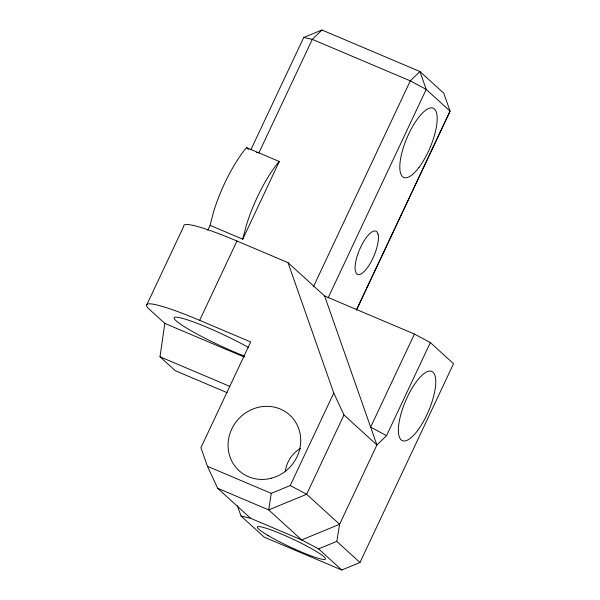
<?xml version="1.0" encoding="UTF-8"?>
<svg xmlns="http://www.w3.org/2000/svg" width="600" height="600" viewBox="0 0 600 600"><rect width="100%" height="100%" fill="white"/><g stroke="black" fill="none" stroke-linecap="round" stroke-linejoin="round"><path stroke-width="0.9" d="M227.145 392.678L175.26 370.688L160.005 356.79L164.812 323.407L149.558 309.51A82.305 9.03 25.2 0 1 199.65 320.332L250.68 341.955L200.917 447.697L207.458 466.327L217.657 488.28L250.612 518.295L301.642 539.925L318.577 548.88L341.767 570L359.985 562.5L453.533 363.697L430.342 342.577L414.435 334.05L324.615 295.995L288 262.642L236.97 241.02A82.305 9.03 25.2 0 0 183.788 226.2L146.468 305.513M288 262.642L333.772 393.015L290.228 485.543L271.252 493.35L268.695 509.903L301.642 539.925L339.6 524.295L376.92 444.982L386.558 435.63L430.342 342.577M359.985 562.5L336.795 541.38L339.6 524.295L306.645 494.28L290.228 485.543M285.33 471.42C286.455 462.03 292.312 453 300.608 448.35M210.083 225.353L213.397 212.407A75.248 25.088 -67 0 1 244.05 150.63L246.63 147.683L279.293 161.52L242.745 239.19L210.083 225.353L207.75 230.31M242.745 239.19L246.06 226.245A75.248 25.088 -67 0 1 276.712 164.468L279.293 161.52M251.093 149.325L303.712 37.5L321.93 30L419.933 71.52L443.805 93.262L450.082 111.142L356.745 309.502M199.65 320.332L236.97 241.02M313.365 286.86L410.295 80.873L419.933 71.52L426.202 89.4L450.082 111.142L356.257 310.282M328.08 297.93L426.202 89.4L410.295 80.873L312.3 39.352L303.712 37.5M333.772 393.015L343.972 414.967L306.645 494.28L268.695 509.903L217.657 488.28M414.435 334.05L370.65 427.11L386.558 435.63M321.93 30L312.3 39.352L258.877 152.873L256.305 152.317M318.577 548.88L336.795 541.38M237.42 505.793L241.005 516.015L250.612 518.295M164.812 323.407L244.17 357.03M160.005 356.79L229.868 386.393M207.458 466.327L271.252 493.35M341.767 570L264.195 537.135L241.005 516.015M246.63 147.683L248.46 149.355M343.972 414.967L376.92 444.982L324.615 295.995M244.8 356.212A51.735 5.678 25.2 0 1 184.282 326.655A51.735 5.678 25.2 0 1 187.095 319.733A51.735 5.678 25.2 0 1 248.385 347.392M378.142 234.585L377.093 232.065A23.513 7.837 -67 0 0 362.737 243.15A23.513 7.837 -67 0 0 355.358 270.99L356.4 273.51A23.513 7.837 -67 0 0 370.763 262.425A23.513 7.837 -67 0 0 378.142 234.585M418.987 167.43A37.627 12.547 -67 0 0 434.423 108.975A37.627 12.547 -67 0 0 402.075 152.025A37.627 12.547 -67 0 0 418.987 167.43M417.555 430.627A37.627 12.547 -67 0 0 432.982 372.173A37.627 12.547 -67 0 0 400.643 415.23A37.627 12.547 -67 0 0 417.555 430.627M271.642 478.155A37.627 35.235 -47.7 0 0 291.608 416.918A37.627 35.235 -47.7 0 0 229.935 433.582A37.627 35.235 -47.7 0 0 271.642 478.155M267.983 535.47A37.627 4.133 25.2 0 0 324.555 559.44A37.627 4.133 25.2 0 0 281.625 534.112A37.627 4.133 25.2 0 0 267.983 535.47"/></g></svg>
